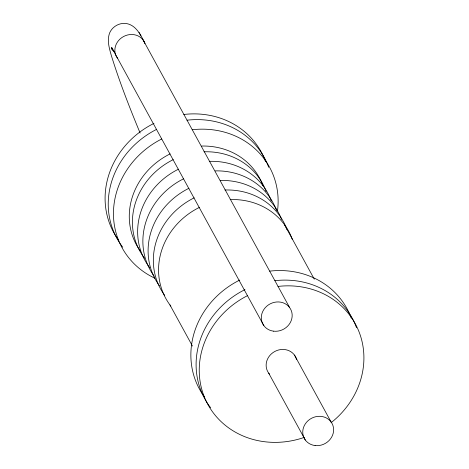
<?xml version="1.0" encoding="UTF-8"?>
<svg xmlns="http://www.w3.org/2000/svg" width="469" height="469" viewBox="0 0 469 469"><rect width="100%" height="100%" fill="white"/><g stroke="black" fill="none" stroke-linecap="round" stroke-linejoin="round"><path stroke-width="0.7" d="M114.354 51.649L111.493 48.647L113.504 50.904L111.628 47.41L263.859 325.65M117.397 58.138A15.758 14.269 -28.5 0 1 123.552 36.529A15.758 14.269 -28.5 0 1 144.933 43.365C140.952 35.404 136.28 25.279 126.437 23.544C119.536 22.5 112.454 26.446 109.676 32.836C106.774 40.357 109.3 48.284 111.376 55.67C119.519 81.958 129.579 107.612 140.108 133.02M284.407 224.563L314.283 279.131M143.174 40.082L289.619 307.564M294.456 355.062L331.067 421.936M268.69 373.148L305.307 440.022M169.948 304.938L192.442 346.022M139.053 32.425L140.923 35.925M170.816 306.087A70.022 63.714 -28.7 0 1 199.407 207.386M230.179 199.565A70.022 63.714 -28.7 0 1 292.257 239.231M164.719 295.382A70.022 63.714 -28.7 0 1 194.178 197.836M224.95 190.015A70.022 63.714 -28.7 0 1 287.028 229.675M159.483 285.826A70.022 63.714 -28.7 0 1 188.948 188.28M220.442 180.442A70.022 63.714 -28.7 0 1 281.547 219.451M154.254 276.276A70.022 63.714 -28.7 0 1 183.719 178.73M215.212 170.886A70.022 63.714 -28.7 0 1 276.563 210.569M149.892 267.869A70.022 63.714 -28.7 0 1 178.49 169.174M209.262 161.354A70.022 63.714 -28.7 0 1 271.334 201.019M144.663 258.319A70.022 63.714 -28.7 0 1 173.26 159.624M204.033 151.804A70.022 63.714 -28.7 0 1 266.105 191.463M140.659 251.437A70.022 63.714 -28.7 0 1 170.118 153.891M201.611 146.047A70.022 63.714 -28.7 0 1 262.968 185.73M192.214 129.755A84.021 76.459 -28.7 0 1 277.478 211.109M154.981 278.269A84.021 76.459 -28.7 0 1 113.539 210.065A84.021 76.459 -28.7 0 1 161.682 138.994M122.743 247.233A84.021 76.459 -28.7 0 1 156.453 129.438M186.984 120.199A84.021 76.459 -28.7 0 1 268.661 167.251M118.751 240.368A84.021 76.459 -28.7 0 1 153.973 123.376M183.848 114.465A84.021 76.459 -28.7 0 1 265.518 161.518M210.61 407.731A84.021 76.459 -28.7 0 1 244.982 289.608M274.857 280.697A84.021 76.459 -28.7 0 1 356.528 327.749M277.994 286.43A84.021 76.459 -28.7 0 1 359.078 331.923A84.021 76.459 -28.7 0 1 331.085 422.71M304.264 437.395A84.021 76.459 -28.7 0 1 204.314 396.921A84.021 76.459 -28.7 0 1 247.462 295.669M204.525 397.044A84.021 76.459 -28.7 0 1 239.753 280.052M269.628 271.141A84.021 76.459 -28.7 0 1 351.299 318.199M269.482 374.121A15.758 14.34 -28.7 0 1 274.811 351.463A15.758 14.34 -28.7 0 1 296.59 359.559M315.104 445.55A15.758 14.34 -28.7 0 0 332.832 425.236A15.758 14.34 -28.7 0 0 306.62 422.153A15.758 14.34 -28.7 0 0 315.104 445.55M273.656 331.178A15.758 14.34 -28.7 0 0 291.384 310.865A15.758 14.34 -28.7 0 0 265.173 307.781A15.758 14.34 -28.7 0 0 273.656 331.178"/></g></svg>
